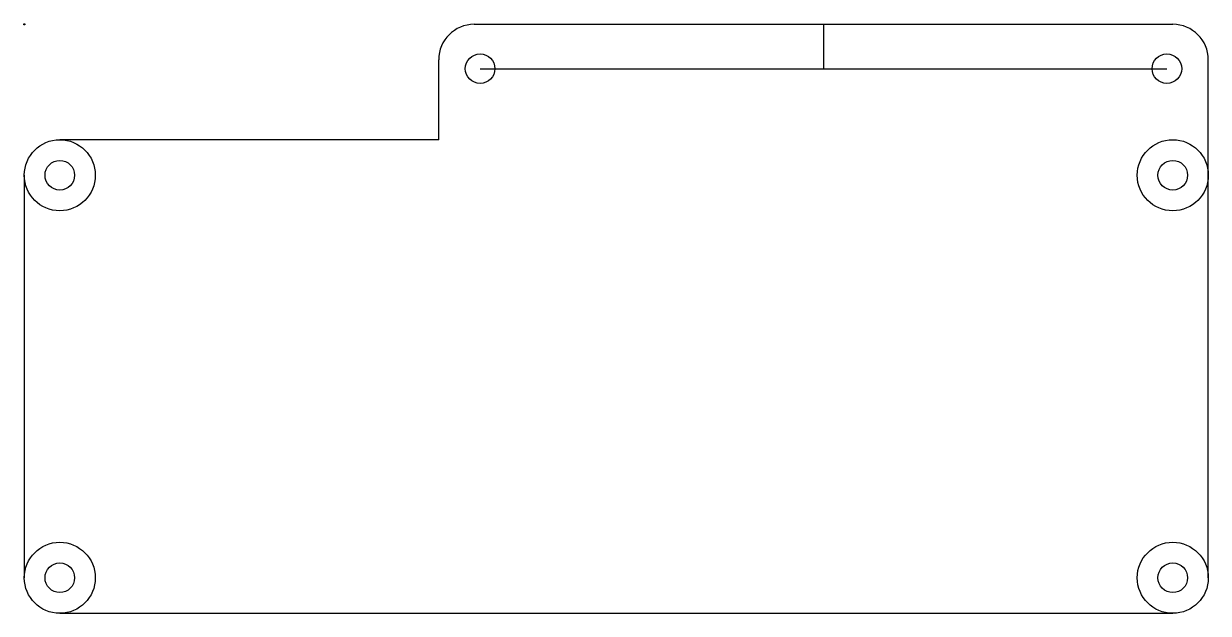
# Model space of a CAD drawing. Header units: millimetres. Extents: x 0 to 100, y -50 to 0.
import ezdxf

# ---------------------------------------------------------------- set-up
doc = ezdxf.new("R2010")
doc.units = ezdxf.units.MM
doc.layers.get('0').update_dxf_attribs({"linetype": 'CONTINUOUS'})

msp = doc.modelspace()

# ---------------------------------------------------------------- linework, layer by layer
for p, q in [((38, 0), (97, 0)), ((67.5, 0), (67.5, -3.75)), ((35, -9.75), (35, -3)), ((100, -46.75), (100, -3)), ((38.5, -3.75), (96.5, -3.75)), ((35, -9.75), (3, -9.75)), ((0, -12.75), (0, -46.75)), ((3, -49.75), (97, -49.75))]:
    msp.add_line(p, q)
for centre, radius in [((0, 0), 0.05), ((38.5, -3.75), 1.25), ((96.5, -3.75), 1.25), ((3, -12.75), 3), ((97, -12.75), 3), ((3, -12.75), 1.25), ((97, -12.75), 1.25), ((3, -46.75), 3), ((97, -46.75), 3), ((3, -46.75), 1.25), ((97, -46.75), 1.25)]:
    msp.add_circle(centre, radius)
for centre, start, end in [((38, -3), 90, 180), ((97, -3), 0, 90)]:
    msp.add_arc(centre, 3, start, end)

doc.saveas('drawing.dxf')
